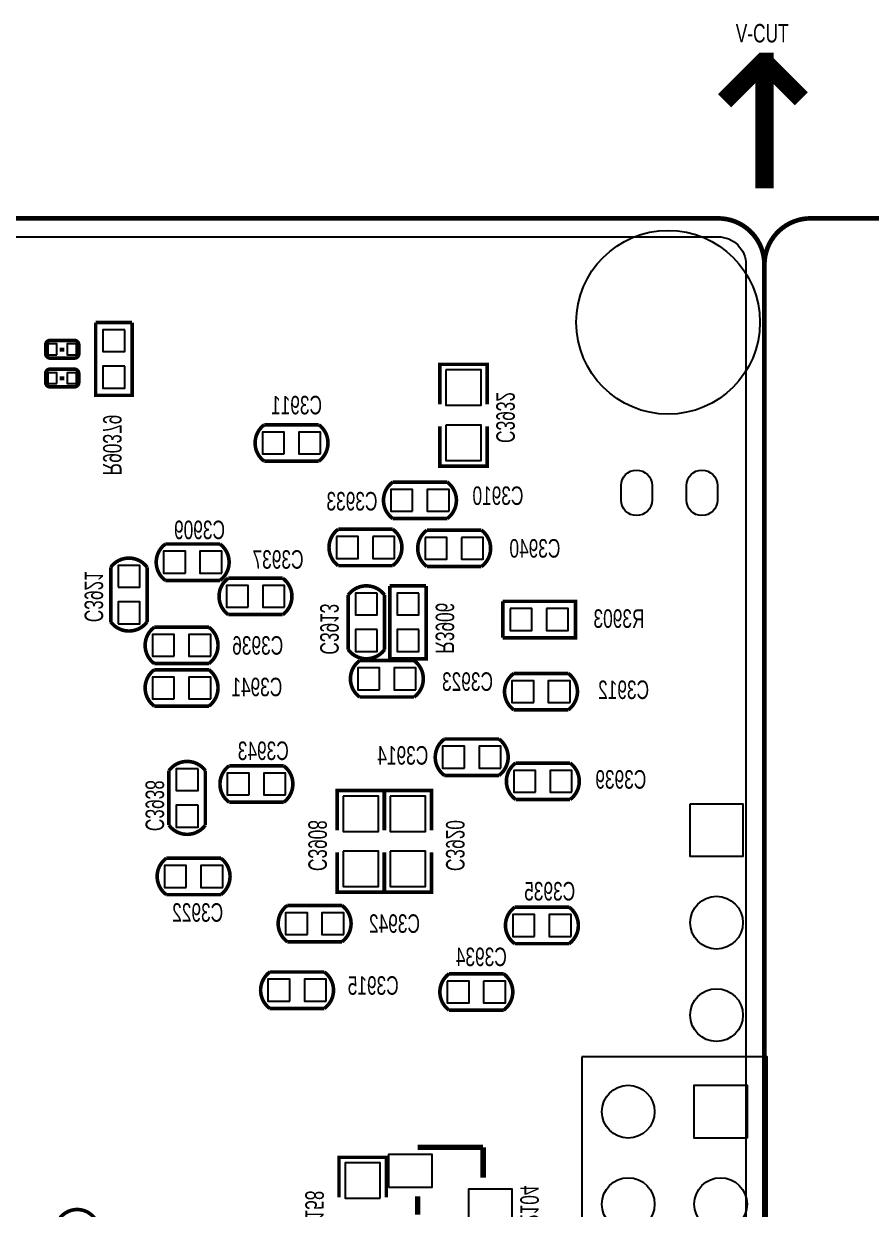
# Model space of a CAD drawing. Extents: x -74 to 86, y -67 to 30.
# Drawn here: x 2.29 to 25.59, y -3.31 to 29.28 of the extents above; entities that cross this region are included whole.
import ezdxf

# ---------------------------------------------------------------- set-up
doc = ezdxf.new("R2010")
doc.units = 0
for name, color, linetype in [('BG_OUTLINE', 3, 'CONTINUOUS'), ('PG_SILKSCREEN_BOTTOM', 6, 'CONTINUOUS'), ('PIN_SOLDERMASK_BOTTOM', 7, 'CONTINUOUS'), ('RD_SILKSCREEN_BOTTOM', 8, 'CONTINUOUS'), ('RKI_ALL', 9, 'CONTINUOUS')]:
    doc.layers.add(name, color=color, linetype=linetype)

msp = doc.modelspace()

# ---------------------------------------------------------------- linework, layer by layer
at = {"layer": 'BG_OUTLINE'}
for points, const_width in [([(22.651974, 24.749506), (22.651974, 28.229306), (22.626574, 28.229306), (21.559774, 27.162506)], 0.508), ([(22.651974, 28.229306), (23.667974, 27.213306)], 0.508), ([(23.921974, 23.928578), (77.134974, 23.928578)], 0.127), ([(22.651974, 22.658578), (22.651974, -65.801494)], 0.127)]:
    msp.add_lwpolyline(points, dxfattribs=dict(at, const_width=const_width))
for points in [[(22.651974, -65.801494, -0.414214), (21.381974, -67.071494), (-31.780226, -67.071494, -0.414214), (-33.050226, -65.801494), (-33.050226, 22.658578, -0.414214), (-31.780226, 23.928578), (21.381974, 23.928578, -0.414214), (22.651974, 22.658578)], [(21.381974, 23.928578), (-31.780226, 23.928578, 0.414214), (-33.050226, 22.658578), (-33.050226, -65.801494, 0.414214), (-31.780226, -67.071494), (21.381974, -67.071494, 0.414214), (22.651974, -65.801494), (22.651974, 22.658578, 0.414214)]]:
    msp.add_lwpolyline(points, format="xyb", close=True, dxfattribs=at)
at = {"layer": 'BG_OUTLINE', "const_width": 0.127}
for points in [[(-31.805626, 23.928578), (21.381974, 23.928578, -0.414214), (22.651974, 22.658578)], [(23.921974, 23.928578, 0.414214), (22.651974, 22.658578)], [(22.651974, 22.658578), (22.651974, -65.801494, -0.414214), (21.381974, -67.071494), (-31.780226, -67.071494)]]:
    msp.add_lwpolyline(points, format="xyb", dxfattribs=at)
at = {"layer": 'PG_SILKSCREEN_BOTTOM'}
for points, const_width in [([(4.267708, 21.066506), (5.268468, 21.066506)], 0.09906), ([(5.268468, 21.066506), (5.268468, 19.064986), (4.267708, 19.064986), (4.267708, 21.066506)], 0.09906), ([(3.343402, 20.26539), (3.343402, 20.37715)], 0.12954), ([(3.803142, 20.20697), (3.803142, 20.45589)], 0.09906), ([(15.02664, 18.81632), (15.02664, 19.91614), (13.72616, 19.91614), (13.72616, 18.81632)], 0.09906), ([(3.342132, 19.475196), (3.342132, 19.586956)], 0.12954), ([(3.801872, 19.416776), (3.801872, 19.665696)], 0.09906), ([(8.9027, 18.25498), (10.4013, 18.25498)], 0.09906), ([(15.02664, 18.21688), (15.02664, 17.11706), (13.72616, 17.11706), (13.72616, 18.21688)], 0.09906), ([(10.4013, 17.25422), (8.9027, 17.25422)], 0.09906), ([(12.4333, 16.68018), (13.9319, 16.68018)], 0.09906), ([(13.9319, 15.67942), (12.4333, 15.67942)], 0.09906), ([(10.9347, 15.38478), (12.4333, 15.38478)], 0.09906), ([(13.3731, 15.35938), (14.8717, 15.35938)], 0.09906), ([(6.1849, 14.97838), (7.6835, 14.97838)], 0.09906), ([(4.68122, 12.8397), (4.68122, 14.3383)], 0.09906), ([(5.68198, 14.3383), (5.68198, 12.8397)], 0.09906), ([(12.4333, 14.38402), (10.9347, 14.38402)], 0.09906), ([(14.8717, 14.35862), (13.3731, 14.35862)], 0.09906), ([(7.6835, 13.97762), (6.1849, 13.97762)], 0.09906), ([(7.9121, 14.03858), (9.4107, 14.03858)], 0.09906), ([(12.35202, 13.82776), (13.35278, 13.82776)], 0.09906), ([(13.35278, 13.82776), (13.35278, 11.82624), (12.35202, 11.82624), (12.35202, 13.82776)], 0.09906), ([(11.20902, 12.0777), (11.20902, 13.5763)], 0.09906), ([(12.20978, 13.5763), (12.20978, 12.0777)], 0.09906), ([(15.45844, 12.40282), (15.45844, 13.40358)], 0.09906), ([(15.45844, 13.40358), (17.45996, 13.40358), (17.45996, 12.40282), (15.45844, 12.40282)], 0.09906), ([(9.4107, 13.03782), (7.9121, 13.03782)], 0.09906), ([(5.8801, 12.69238), (7.3787, 12.69238)], 0.09906), ([(7.3787, 11.69162), (5.8801, 11.69162)], 0.09906), ([(11.523726, 11.773916), (13.022326, 11.773916)], 0.09906), ([(5.8801, 11.52398), (7.3787, 11.52398)], 0.09906), ([(15.7607, 11.42238), (17.2593, 11.42238)], 0.09906), ([(13.022326, 10.773156), (11.523726, 10.773156)], 0.09906), ([(7.3787, 10.52322), (5.8801, 10.52322)], 0.09906), ([(17.2593, 10.42162), (15.7607, 10.42162)], 0.09906), ([(13.8557, 9.61898), (15.3543, 9.61898)], 0.09906), ([(6.28142, 7.2517), (6.28142, 8.7503)], 0.09906), ([(7.28218, 8.7503), (7.28218, 7.2517)], 0.09906), ([(7.9375, 8.88238), (9.4361, 8.88238)], 0.09906), ([(15.8115, 8.95858), (17.3101, 8.95858)], 0.09906), ([(15.3543, 8.61822), (13.8557, 8.61822)], 0.09906), ([(12.20724, 7.10692), (12.20724, 8.20674), (10.90676, 8.20674), (10.90676, 7.10692)], 0.09906), ([(13.50264, 7.10692), (13.50264, 8.20674), (12.20216, 8.20674), (12.20216, 7.10692)], 0.09906), ([(9.4361, 7.88162), (7.9375, 7.88162)], 0.09906), ([(17.3101, 7.95782), (15.8115, 7.95782)], 0.09906), ([(12.20724, 6.50748), (12.20724, 5.40766), (10.90676, 5.40766), (10.90676, 6.50748)], 0.09906), ([(13.50264, 6.50748), (13.50264, 5.40766), (12.20216, 5.40766), (12.20216, 6.50748)], 0.09906), ([(6.2103, 6.34238), (7.7089, 6.34238)], 0.09906), ([(7.7089, 5.34162), (6.2103, 5.34162)], 0.09906), ([(9.5377, 5.04698), (11.0363, 5.04698)], 0.09906), ([(15.7861, 4.99618), (17.2847, 4.99618)], 0.09906), ([(11.0363, 4.04622), (9.5377, 4.04622)], 0.09906), ([(17.2847, 3.99542), (15.7861, 3.99542)], 0.09906), ([(9.0551, 3.21564), (10.5537, 3.21564)], 0.09906), ([(13.9827, 3.16738), (15.4813, 3.16738)], 0.09906), ([(10.5537, 2.21488), (9.0551, 2.21488)], 0.09906), ([(15.4813, 2.16662), (13.9827, 2.16662)], 0.09906), ([(14.91996, -1.6002), (13.12164, -1.6002)], 0.14986), ([(14.91996, -2.44094), (14.91996, -1.6002)], 0.14986), ([(10.95756, -2.97688), (10.95756, -1.87706), (12.25804, -1.87706), (12.25804, -2.97688)], 0.09906), ([(13.12164, -3.44932), (13.12164, -2.95148)], 0.14986)]:
    msp.add_lwpolyline(points, dxfattribs=dict(at, const_width=const_width))
at = {"layer": 'PG_SILKSCREEN_BOTTOM', "const_width": 0.09906}
for points in [[(3.683762, 20.57527), (3.013202, 20.57527, 0.397554), (2.893822, 20.45589)], [(3.803142, 20.45589, 0.396032), (3.683762, 20.57527)], [(2.893822, 20.45589), (2.893822, 20.20697, 0.396798), (3.013202, 20.08759)], [(3.013202, 20.08759), (3.683762, 20.08759, 0.395283), (3.803142, 20.20697)], [(3.682492, 19.785076), (3.011932, 19.785076, 0.397554), (2.892552, 19.665696)], [(2.892552, 19.665696), (2.892552, 19.416776, 0.396798), (3.011932, 19.297396)], [(3.801872, 19.665696, 0.396032), (3.682492, 19.785076)], [(3.011932, 19.297396), (3.682492, 19.297396, 0.395283), (3.801872, 19.416776)], [(8.9027, 18.25498, 0.505878), (8.9027, 17.25422)], [(10.4013, 18.25498, -0.504821), (10.4013, 17.25422)], [(12.4333, 16.68018, 0.505878), (12.4333, 15.67942)], [(13.9319, 16.68018, -0.504821), (13.9319, 15.67942)], [(10.9347, 14.38402, -0.504821), (10.9347, 15.38478)], [(12.4333, 14.38402, 0.505878), (12.4333, 15.38478)], [(13.3731, 14.35862, -0.504821), (13.3731, 15.35938)], [(14.8717, 14.35862, 0.505878), (14.8717, 15.35938)], [(6.1849, 14.97838, 0.505878), (6.1849, 13.97762)], [(7.6835, 14.97838, -0.504821), (7.6835, 13.97762)], [(5.68198, 14.3383, 0.505878), (4.68122, 14.3383)], [(7.9121, 14.03858, 0.505878), (7.9121, 13.03782)], [(9.4107, 14.03858, -0.504821), (9.4107, 13.03782)], [(11.20902, 13.5763, -0.504821), (12.20978, 13.5763)], [(5.68198, 12.8397, -0.504821), (4.68122, 12.8397)], [(5.8801, 12.69238, 0.505878), (5.8801, 11.69162)], [(7.3787, 12.69238, -0.504821), (7.3787, 11.69162)], [(11.20902, 12.0777, 0.505878), (12.20978, 12.0777)], [(11.523726, 11.773916, 0.505878), (11.523726, 10.773156)], [(13.022326, 11.773916, -0.504821), (13.022326, 10.773156)], [(5.8801, 11.52398, 0.505882), (5.8801, 10.52322)], [(7.3787, 11.52398, -0.504825), (7.3787, 10.52322)], [(15.7607, 11.42238, 0.505878), (15.7607, 10.42162)], [(17.2593, 11.42238, -0.504821), (17.2593, 10.42162)], [(13.8557, 9.61898, 0.505878), (13.8557, 8.61822)], [(15.3543, 9.61898, -0.504821), (15.3543, 8.61822)], [(6.28142, 8.7503, -0.504821), (7.28218, 8.7503)], [(7.9375, 8.88238, 0.505878), (7.9375, 7.88162)], [(9.4361, 8.88238, -0.504821), (9.4361, 7.88162)], [(15.8115, 8.95858, 0.505878), (15.8115, 7.95782)], [(17.3101, 8.95858, -0.504821), (17.3101, 7.95782)], [(6.28142, 7.2517, 0.505878), (7.28218, 7.2517)], [(6.2103, 6.34238, 0.505878), (6.2103, 5.34162)], [(7.7089, 6.34238, -0.504821), (7.7089, 5.34162)], [(9.5377, 5.04698, 0.505878), (9.5377, 4.04622)], [(11.0363, 5.04698, -0.504821), (11.0363, 4.04622)], [(15.7861, 4.99618, 0.505878), (15.7861, 3.99542)], [(17.2847, 4.99618, -0.504821), (17.2847, 3.99542)], [(9.0551, 3.21564, 0.505878), (9.0551, 2.21488)], [(10.5537, 3.21564, -0.504821), (10.5537, 2.21488)], [(13.9827, 2.16662, -0.504821), (13.9827, 3.16738)], [(15.4813, 2.16662, 0.505878), (15.4813, 3.16738)]]:
    msp.add_lwpolyline(points, format="xyb", dxfattribs=at)
at = {"layer": 'PG_SILKSCREEN_BOTTOM'}
msp.add_lwpolyline([(17.636998, 0.889), (17.636998, -32.383984), (22.731222, -32.383984), (22.731222, 0.889)], close=True, dxfattribs=at)
at = {"layer": 'PG_SILKSCREEN_BOTTOM', "const_width": 0.09906}
msp.add_lwpolyline([(4.35864, -3.9116, 1), (3.15976, -3.9116, 1)], format="xyb", close=True, dxfattribs=at)
at = {"layer": 'PIN_SOLDERMASK_BOTTOM'}
for points in [[(5.067808, 20.865846), (4.468368, 20.865846), (4.468368, 20.266406), (5.067808, 20.266406)], [(3.198622, 20.17649), (3.198622, 20.47621), (2.949702, 20.47621), (2.949702, 20.17649)], [(3.737102, 20.17649), (3.737102, 20.47621), (3.488182, 20.47621), (3.488182, 20.17649)], [(3.197352, 19.386296), (3.197352, 19.686016), (2.948432, 19.686016), (2.948432, 19.386296)], [(3.735832, 19.386296), (3.735832, 19.686016), (3.486912, 19.686016), (3.486912, 19.386296)], [(5.067808, 19.865086), (4.468368, 19.865086), (4.468368, 19.265646), (5.067808, 19.265646)], [(13.89126, 19.7612), (13.89126, 18.79092), (14.86154, 18.79092), (14.86154, 19.7612)], [(9.45134, 17.45488), (9.45134, 18.05432), (8.8519, 18.05432), (8.8519, 17.45488)], [(10.4521, 17.45488), (10.4521, 18.05432), (9.85266, 18.05432), (9.85266, 17.45488)], [(13.89126, 18.24228), (13.89126, 17.272), (14.86154, 17.272), (14.86154, 18.24228)], [(12.98194, 15.88008), (12.98194, 16.47952), (12.3825, 16.47952), (12.3825, 15.88008)], [(13.9827, 15.88008), (13.9827, 16.47952), (13.38326, 16.47952), (13.38326, 15.88008)], [(10.8839, 15.18412), (10.8839, 14.58468), (11.48334, 14.58468), (11.48334, 15.18412)], [(11.88466, 15.18412), (11.88466, 14.58468), (12.4841, 14.58468), (12.4841, 15.18412)], [(13.3223, 15.15872), (13.3223, 14.55928), (13.92174, 14.55928), (13.92174, 15.15872)], [(14.32306, 15.15872), (14.32306, 14.55928), (14.9225, 14.55928), (14.9225, 15.15872)], [(6.73354, 14.17828), (6.73354, 14.77772), (6.1341, 14.77772), (6.1341, 14.17828)], [(7.7343, 14.17828), (7.7343, 14.77772), (7.13486, 14.77772), (7.13486, 14.17828)], [(4.88188, 13.78966), (5.48132, 13.78966), (5.48132, 14.3891), (4.88188, 14.3891)], [(8.46074, 13.23848), (8.46074, 13.83792), (7.8613, 13.83792), (7.8613, 13.23848)], [(9.4615, 13.23848), (9.4615, 13.83792), (8.86206, 13.83792), (8.86206, 13.23848)], [(4.88188, 12.7889), (5.48132, 12.7889), (5.48132, 13.38834), (4.88188, 13.38834)], [(12.00912, 13.6271), (11.40968, 13.6271), (11.40968, 13.02766), (12.00912, 13.02766)], [(13.15212, 13.6271), (12.55268, 13.6271), (12.55268, 13.02766), (13.15212, 13.02766)], [(15.6591, 13.20292), (15.6591, 12.60348), (16.25854, 12.60348), (16.25854, 13.20292)], [(16.65986, 13.20292), (16.65986, 12.60348), (17.2593, 12.60348), (17.2593, 13.20292)], [(6.42874, 11.89228), (6.42874, 12.49172), (5.8293, 12.49172), (5.8293, 11.89228)], [(7.4295, 11.89228), (7.4295, 12.49172), (6.83006, 12.49172), (6.83006, 11.89228)], [(12.00912, 12.62634), (11.40968, 12.62634), (11.40968, 12.0269), (12.00912, 12.0269)], [(13.15212, 12.62634), (12.55268, 12.62634), (12.55268, 12.0269), (13.15212, 12.0269)], [(12.072366, 10.973816), (12.072366, 11.573256), (11.472926, 11.573256), (11.472926, 10.973816)], [(13.073126, 10.973816), (13.073126, 11.573256), (12.473686, 11.573256), (12.473686, 10.973816)], [(6.42874, 10.72388), (6.42874, 11.32332), (5.8293, 11.32332), (5.8293, 10.72388)], [(7.4295, 10.72388), (7.4295, 11.32332), (6.83006, 11.32332), (6.83006, 10.72388)], [(16.30934, 10.62228), (16.30934, 11.22172), (15.7099, 11.22172), (15.7099, 10.62228)], [(17.3101, 10.62228), (17.3101, 11.22172), (16.71066, 11.22172), (16.71066, 10.62228)], [(14.40434, 8.81888), (14.40434, 9.41832), (13.8049, 9.41832), (13.8049, 8.81888)], [(15.4051, 8.81888), (15.4051, 9.41832), (14.80566, 9.41832), (14.80566, 8.81888)], [(7.08152, 8.8011), (6.48208, 8.8011), (6.48208, 8.20166), (7.08152, 8.20166)], [(8.48614, 8.08228), (8.48614, 8.68172), (7.8867, 8.68172), (7.8867, 8.08228)], [(9.4869, 8.08228), (9.4869, 8.68172), (8.88746, 8.68172), (8.88746, 8.08228)], [(16.36014, 8.15848), (16.36014, 8.75792), (15.7607, 8.75792), (15.7607, 8.15848)], [(17.3609, 8.15848), (17.3609, 8.75792), (16.76146, 8.75792), (16.76146, 8.15848)], [(11.07186, 8.0518), (11.07186, 7.08152), (12.04214, 7.08152), (12.04214, 8.0518)], [(12.36726, 8.0518), (12.36726, 7.08152), (13.33754, 7.08152), (13.33754, 8.0518)], [(20.61083, 7.83717), (22.06117, 7.83717), (22.06117, 6.38683), (20.61083, 6.38683)], [(7.08152, 7.80034), (6.48208, 7.80034), (6.48208, 7.2009), (7.08152, 7.2009)], [(11.07186, 6.53288), (11.07186, 5.5626), (12.04214, 5.5626), (12.04214, 6.53288)], [(12.36726, 6.53288), (12.36726, 5.5626), (13.33754, 5.5626), (13.33754, 6.53288)], [(6.75894, 5.54228), (6.75894, 6.14172), (6.1595, 6.14172), (6.1595, 5.54228)], [(7.7597, 5.54228), (7.7597, 6.14172), (7.16026, 6.14172), (7.16026, 5.54228)], [(10.08634, 4.24688), (10.08634, 4.84632), (9.4869, 4.84632), (9.4869, 4.24688)], [(11.0871, 4.24688), (11.0871, 4.84632), (10.48766, 4.84632), (10.48766, 4.24688)], [(16.33474, 4.19608), (16.33474, 4.79552), (15.7353, 4.79552), (15.7353, 4.19608)], [(17.3355, 4.19608), (17.3355, 4.79552), (16.73606, 4.79552), (16.73606, 4.19608)], [(9.60374, 2.41554), (9.60374, 3.01498), (9.0043, 3.01498), (9.0043, 2.41554)], [(10.6045, 2.41554), (10.6045, 3.01498), (10.00506, 3.01498), (10.00506, 2.41554)], [(13.9319, 2.96672), (13.9319, 2.36728), (14.53134, 2.36728), (14.53134, 2.96672)], [(14.93266, 2.96672), (14.93266, 2.36728), (15.5321, 2.36728), (15.5321, 2.96672)], [(22.173946, -1.347978), (20.723606, -1.347978), (20.723606, 0.102362), (22.173946, 0.102362)], [(12.32154, -2.70002), (13.52042, -2.70002), (13.52042, -1.80086), (12.32154, -1.80086)], [(12.09294, -3.00228), (12.09294, -2.032), (11.12266, -2.032), (11.12266, -3.00228)], [(14.52118, -3.64998), (15.72006, -3.64998), (15.72006, -2.75082), (14.52118, -2.75082)]]:
    msp.add_lwpolyline(points, close=True, dxfattribs=at)
for points in [[(19.562064, 16.584676), (19.562064, 16.185896, -1), (18.711164, 16.185896), (18.711164, 16.584676, -1)], [(21.360384, 16.584676), (21.360384, 16.185896, -1), (20.509484, 16.185896), (20.509484, 16.584676, -1)]]:
    msp.add_lwpolyline(points, format="xyb", close=True, dxfattribs=at)
for centre, radius in [((20.00504, 21.072094), 2.52476), ((21.336, 4.572), 0.72517), ((21.336, 2.032), 0.72517), ((18.908776, -0.622808), 0.72517), ((18.908776, -3.162808), 0.72517), ((21.448776, -3.162808), 0.72517)]:
    msp.add_circle(centre, radius, dxfattribs=at)
at = {"layer": 'RKI_ALL'}
msp.add_lwpolyline([(-31.780226, -66.563494, -0.414214), (-32.542226, -65.801494), (-32.542226, 22.658578, -0.414214), (-31.780226, 23.420578), (21.381974, 23.420578, -0.414214), (22.143974, 22.658578), (22.143974, -65.801494, -0.414214), (21.381974, -66.563494)], format="xyb", close=True, dxfattribs=at)

# ---------------------------------------------------------------- texts
at = {"layer": 'BG_OUTLINE', "width": 0.7}
msp.add_text('V-CUT', height=0.508, dxfattribs=at).set_placement((21.864574, 28.762706))
at = {"layer": 'RD_SILKSCREEN_BOTTOM', "text_generation_flag": 2, "width": 0.7}
for s, p in [('C3911', (10.4902, 18.542)), ('C3933', (12.0142, 15.9004)), ('C3910', (16.0274, 16.0528)), ('C3909', (7.8232, 15.113)), ('C3940', (17.0434, 14.605)), ('C3937', (9.9822, 14.3002)), ('R3903', (19.3548, 12.6746)), ('C3936', (9.4234, 11.938)), ('C3923', (15.191486, 10.943336)), ('C3941', (9.398, 10.795)), ('C3912', (19.4818, 10.7188)), ('C3943', (9.5758, 9.0424)), ('C3914', (13.4112, 8.9154)), ('C3939', (19.4056, 8.255)), ('C3935', (17.4498, 5.1816)), ('C3922', (7.7724, 4.5974)), ('C3942', (13.1826, 4.2926)), ('C3934', (15.5702, 3.3782)), ('C3915', (12.5984, 2.5908))]:
    msp.add_text(s, height=0.508, dxfattribs=at).set_placement(p)
for s, p in [('C3932', (15.28064, 17.7546)), ('R90379', (4.4704, 16.8656)), ('C3921', (3.9624, 12.82954)), ('C3913', (10.4394, 11.938)), ('R3906', (13.6144, 11.9634)), ('C3938', (5.6388, 7.0866)), ('C3908', (10.11428, 5.98932)), ('C3920', (13.89888, 5.98932)), ('C2158', (10.03046, -4.19354)), ('Q2104', (15.940024, -4.079494))]:
    msp.add_text(s, height=0.508, rotation=270, dxfattribs=at).set_placement(p)

doc.saveas('drawing.dxf')
